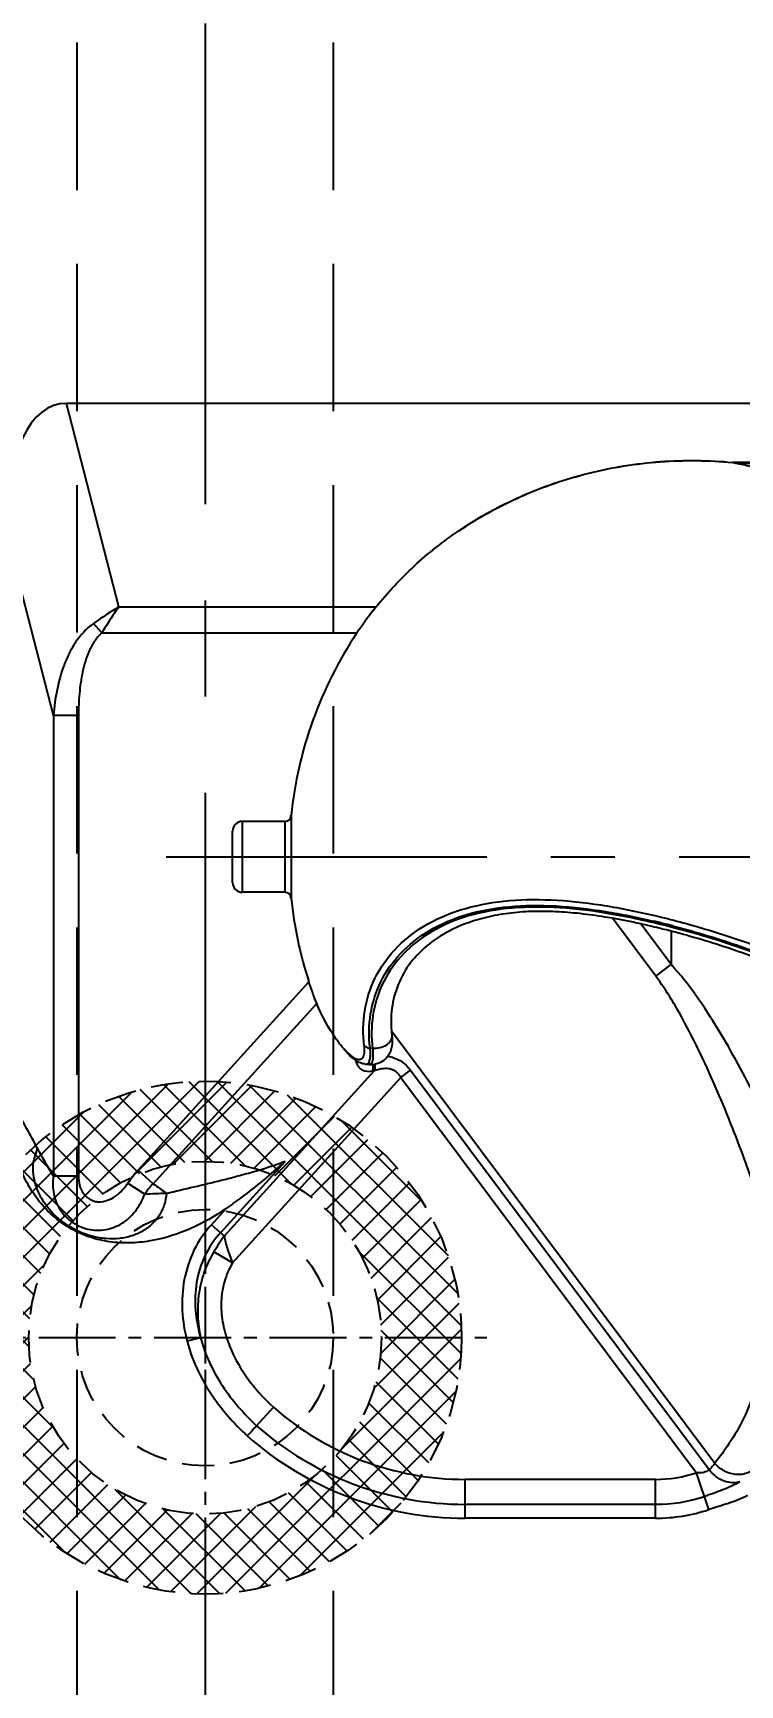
# Model space of a CAD drawing. Header units: millimetres. Extents: x 23075 to 24509, y -21593 to -20579.
# Drawn here: x 24151.7 to 24173.8, y -20982.7 to -20931.2 of the extents above; entities that cross this region are included whole.
import ezdxf

# ---------------------------------------------------------------- set-up
doc = ezdxf.new("R2010")
doc.units = ezdxf.units.MM
doc.header["$LTSCALE"] = 8
for name, pattern in [('CENTER', [2, 1.25, -0.25, 0.25, -0.25]), ('CENTER2', [1.125, 0.75, -0.125, 0.125, -0.125]), ('HIDDEN', [0.375, 0.25, -0.125]), ('HIDDEN2', [0.1875, 0.125, -0.0625])]:
    doc.linetypes.add(name, pattern=pattern)
doc.layers.get('DEFPOINTS').update_dxf_attribs({"color": 6})
for name, color, linetype in [('Cav-cor', 30, 'Continuous'), ('CL', 1, 'Continuous'), ('SCREW', 52, 'HIDDEN'), ('WT', 4, 'Continuous')]:
    doc.layers.add(name, color=color, linetype=linetype)
doc.layers.add('dim', color=3, linetype='Continuous', lineweight=15)
doc.styles.add('ROMANC', font='RomanC.ttf', dxfattribs={"width": 0.8, "height": 7})
doc.styles.get("Standard").update_dxf_attribs({"font": 'txt.shx', "width": 0.8, "bigfont": 'chineset.shx'})
doc.dimstyles.new('ISO-25', dxfattribs={"dimtxt": 5, "dimasz": 4, "dimexe": 0.3, "dimexo": 0.3, "dimtad": 0, "dimzin": 1, "dimdsep": 46, "dimtxsty": 'Standard', "dimcen": 0, "dimclrd": 3, "dimclre": 3, "dimclrt": 3, "dimazin": 0, "dimtfac": 1, "dimtofl": 0, "dimtmove": 0, "dimatfit": 0, "dimfxl": 0, "dimarcsym": 0})

# ---------------------------------------------------------------- blocks, each defined once
blk = doc.blocks.new('*D27606')
at = {"layer": 'DEFPOINTS', "color": 0}
for p in [(24332.076, -20963.885), (24132.076, -20982.885), (24132.076, -21079.036)]:
    blk.add_point(p, dxfattribs=at)
at = {"layer": 'dim', "color": 3, "lineweight": -2}
for p, q in [((24332.076, -20964.185), (24332.076, -21079.336)), ((24132.076, -20983.185), (24132.076, -21079.336)), ((24136.076, -21079.036), (24222.784, -21079.036)), ((24328.076, -21079.036), (24241.368, -21079.036))]:
    blk.add_line(p, q, dxfattribs=at)
at = {"layer": 'dim', "color": 3}
for points in [[(24136.076, -21078.37), (24136.076, -21079.703), (24132.076, -21079.036)], [(24328.076, -21079.703), (24328.076, -21078.37), (24332.076, -21079.036)]]:
    blk.add_solid(points, dxfattribs=at)
at = {"layer": 'dim', "color": 3, "insert": (24232.076, -21079.036), "char_height": 5, "attachment_point": 5}
blk.add_mtext('200.00', dxfattribs=at)
blk = doc.blocks.new('cb_8')
at = {"linetype": 'HIDDEN'}
blk.add_circle((0, 0), 7, dxfattribs=at)
at = {"layer": 'SCREW', "linetype": 'CENTER2', "ltscale": 5}
for p, q in [((0, -8.5), (0, 8.5)), ((-8.5, 0), (8.5, 0))]:
    blk.add_line(p, q, dxfattribs=at)
at = {"layer": 'SCREW'}
blk.add_lwpolyline([(-1.732, 3), (-3.464, 0), (-1.732, -3), (1.732, -3), (3.464, 0), (1.732, 3)], close=True, dxfattribs=at)
for radius in [6.5, 4]:
    blk.add_circle((0, 0), radius, dxfattribs=at)
at = {"layer": 'dim', "style": 'ROMANC', "width": 0.8}
blk.add_text('M 8', height=4.1865, dxfattribs=at).set_placement((-5.202, -1.858))
blk = doc.blocks.new('20150513.114820')
at = {"layer": 'WT', "linetype": 'Continuous'}
h = blk.add_hatch(dxfattribs=at)
h.set_pattern_fill('ANSI37', color=125, scale=5, angle=270, style=0)
h.set_pattern_definition([(315, (23425.0146, -23957.4168), (0.441941738, 0.441941738), []), (45, (23425.0146, -23957.4168), (-0.441941738, 0.441941738), [])])
h.paths.add_polyline_path([(8, 0), (5.5, 0, 1), (-5.5, 0), (-8, 0, -1)])
h.paths.add_polyline_path([(-8, 0), (-5.5, 0, 0.414214), (0, -5.5, 0.414214), (5.5, 0), (8, 0, -0.414214), (0, -8, -0.414214)])
at = {"layer": 'WT', "color": 125, "linetype": 'CENTER2', "ltscale": 0.4}
for p, q in [((0, 8.788), (0, -8.788)), ((8.788, 0), (-8.788, 0))]:
    blk.add_line(p, q, dxfattribs=at)
at = {"layer": 'WT', "color": 125, "linetype": 'HIDDEN2'}
for radius in [8, 5.5, 4]:
    blk.add_circle((0, 0), radius, dxfattribs=at)

msp = doc.modelspace()

# ---------------------------------------------------------------- linework, layer by layer
at = {"layer": 'Cav-cor', "color": 241}
for p, q in [((24154.39, -20949.088), (24152.758, -20942.738)), ((24184.942, -20942.738), (24152.758, -20942.738)), ((24185.79, -20944.581), (24173.535, -20944.581)), ((24173.536, -20944.585), (24173.535, -20944.581)), ((24173.616, -20944.606), (24185.801, -20944.606)), ((24152.348, -20952.472), (24150.876, -20946.745)), ((24154.39, -20949.088), (24162.411, -20949.088)), ((24162.157, -20949.415), (24162.164, -20949.406)), ((24162.157, -20949.415), (24162.164, -20949.406)), ((24153.853, -20949.901), (24153.593, -20949.608)), ((24153.853, -20949.901), (24161.815, -20949.901)), ((24152.348, -20952.472), (24152.348, -20966.85)), ((24153.128, -20952.472), (24152.348, -20952.472)), ((24153.128, -20952.472), (24153.128, -20966.85)), ((24159.761, -20955.599), (24159.761, -20958.171)), ((24157.936, -20957.689), (24157.936, -20956.081)), ((24159.561, -20955.78), (24158.238, -20955.78)), ((24158.238, -20955.78), (24158.238, -20957.991)), ((24159.561, -20955.78), (24159.561, -20957.991)), ((24159.561, -20957.991), (24158.238, -20957.991)), ((24169.781, -20958.803), (24169.543, -20958.764)), ((24171.132, -20960.61), (24169.781, -20958.803)), ((24171.016, -20959.057), (24170.666, -20958.977)), ((24171.616, -20960.248), (24170.666, -20958.977)), ((24171.616, -20959.205), (24171.616, -20960.248)), ((24171.132, -20960.61), (24171.616, -20960.248)), ((24154.986, -20966.658), (24160.317, -20960.789)), ((24160.338, -20960.852), (24160.317, -20960.789)), ((24155.453, -20967.082), (24160.56, -20961.46)), ((24162.89, -20962.312), (24172.972, -20975.799)), ((24161.785, -20963.241), (24161.772, -20963.233)), ((24162.299, -20962.864), (24162.223, -20962.855)), ((24157.68, -20968.712), (24162.364, -20963.554)), ((24157.931, -20969.556), (24163.187, -20963.769)), ((24163.187, -20963.769), (24163.485, -20963.546)), ((24163.187, -20963.769), (24172.405, -20976.101)), ((24163.485, -20963.546), (24172.797, -20976.004)), ((24151.743, -20966.322), (24151.853, -20965.983)), ((24159.576, -20966.388), (24157.553, -20968.616)), ((24153.128, -20966.85), (24152.348, -20966.85)), ((24154.986, -20966.658), (24155.453, -20967.082)), ((24154.67, -20967.063), (24155.195, -20967.412)), ((24157.724, -20967.864), (24157.272, -20968.361)), ((24157.553, -20968.616), (24157.272, -20968.361)), ((24157.931, -20969.555), (24157.35, -20969.208)), ((24156.936, -20971.889), (24156.517, -20971.998)), ((24158.684, -20974.634), (24159.208, -20974.057)), ((24172.785, -20977.252), (24172.405, -20976.101)), ((24171.125, -20976.307), (24165.185, -20976.307)), ((24165.185, -20977.518), (24165.185, -20976.307)), ((24171.125, -20977.518), (24171.125, -20976.307)), ((24171.125, -20977.086), (24165.185, -20977.086)), ((24171.125, -20977.518), (24165.185, -20977.518))]:
    msp.add_line(p, q, dxfattribs=at)
for centre, radius, start, end in [((24172.12, -20956.792), 12.397, 143.4806, 146.2309), ((24171.151, -20956.091), 11.201, 141.3053, 143.3549), ((24169.286, -20954.715), 8.883, 142.0622, 143.298), ((24174.166, -20958.503), 15.061, 141.3093, 142.1114), ((24172.257, -20956.885), 12.562, 146.2267, 174.1248), ((24159.561, -20955.579), 0.201, 270, 354.1248), ((24158.238, -20956.081), 0.301, 90, 180), ((24158.238, -20957.689), 0.301, 180, 270), ((24159.561, -20958.192), 0.201, 5.8752, 90), ((24172.257, -20956.885), 12.562, 185.8752, 198.1066), ((24166.724, -20976.143), 17.731, 80.7743, 80.956), ((24166.609, -20976.842), 18.44, 80.0264, 80.7705), ((24165.083, -20984.342), 25.971, 75.4313, 76.796), ((24164.77, -20985.688), 27.477, 75.5071, 76.7978), ((24164.803, -20985.508), 27.342, 75.4853, 76.7853), ((24166.854, -20958.865), 6.808, 202.4034, 202.518), ((24165.162, -20959.754), 4.889, 219.561, 220.0392), ((24163.187, -20961.358), 2.335, 220.0661, 221.1386), ((24162.394, -20962.307), 1.115, 231.2881, 235.4298), ((24161.926, -20962.826), 0.386, 247.3963, 248.9524), ((24162.32, -20961.409), 1.958, 262.3839, 262.7135), ((24162.354, -20961.144), 2.225, 262.7256, 263.5572), ((24162.261, -20962.688), 0.679, 265.04, 274.9718), ((24162.264, -20962.732), 0.635, 274.9935, 280.2204), ((24164.113, -20972.203), 8.824, 101.4315, 101.8029), ((24157.532, -20968.97), 3.439, 137.7528, 146.3181), ((24157.237, -20968.744), 2.438, 137.0113, 146.876), ((24257.517, -20826.942), 173.367, 233.93432, 234.10437), ((24128.008, -21007.889), 49.145, 52.8616, 53.047), ((24165.184, -20967.243), 9.063, 228.7381, 270.0052), ((24165.184, -20967.244), 9.842, 228.6656, 270.0054), ((24165.184, -20967.244), 10.274, 228.6181, 270.0052), ((24171.126, -20972.219), 4.088, 269.9942, 288.244), ((24171.126, -20972.219), 4.866, 269.9951, 288.2446), ((24171.126, -20972.219), 5.299, 269.9961, 288.2454)]:
    msp.add_arc(centre, radius, start, end, dxfattribs=at)
msp.add_ellipse((24154.34, -20950.114), major_axis=(1.886, -7.338), ratio=0.395965, start_param=3.040158, end_param=4.13659, dxfattribs=at)
for points, knots in [([(24164.989, -20946.717), (24165.6, -20946.303), (24166.907, -20945.581), (24169.034, -20944.853), (24171.269, -20944.496), (24172.785, -20944.513), (24173.536, -20944.585)], [0, 0, 0, 0, 0.246569, 0.496216, 0.747818, 1, 1, 1, 1]), ([(24164.99, -20946.714), (24165.6, -20946.3), (24166.907, -20945.578), (24169.033, -20944.85), (24171.269, -20944.492), (24172.784, -20944.509), (24173.535, -20944.581)], [0, 0, 0, 0, 0.246546, 0.496174, 0.747773, 1, 1, 1, 1]), ([(24173.616, -20944.606), (24173.608, -20944.605), (24173.592, -20944.601), (24173.571, -20944.597), (24173.557, -20944.593), (24173.547, -20944.591), (24173.541, -20944.588), (24173.536, -20944.586), (24173.536, -20944.585)], [0, 0, 0, 0, 0.305095, 0.596013, 0.731196, 0.853422, 0.949489, 1, 1, 1, 1]), ([(24174.521, -20944.863), (24174.382, -20944.807), (24174.084, -20944.707), (24173.778, -20944.637), (24173.616, -20944.606)], [0, 0, 0, 0, 0.47673, 1, 1, 1, 1]), ([(24162.411, -20949.088), (24162.774, -20948.634), (24163.578, -20947.774), (24164.502, -20947.045), (24164.99, -20946.714)], [0, 0, 0, 0, 0.496623, 1, 1, 1, 1]), ([(24154.39, -20949.088), (24154.323, -20949.128), (24154.051, -20949.292), (24153.787, -20949.469), (24153.593, -20949.608)], [0, 0, 0, 0, 0.247222, 1, 1, 1, 1]), ([(24154.39, -20949.088), (24154.344, -20949.152), (24154.159, -20949.419), (24153.983, -20949.692), (24153.853, -20949.901)], [0, 0, 0, 0, 0.243314, 1, 1, 1, 1]), ([(24153.593, -20949.608), (24153.374, -20949.763), (24153.098, -20950.07), (24152.831, -20950.534), (24152.618, -20951.027), (24152.441, -20951.675), (24152.37, -20952.206), (24152.348, -20952.472)], [0, 0, 0, 0, 0.250078, 0.375382, 0.500546, 0.750368, 1, 1, 1, 1]), ([(24153.853, -20949.901), (24153.768, -20949.977), (24153.621, -20950.155), (24153.459, -20950.458), (24153.34, -20950.779), (24153.226, -20951.222), (24153.146, -20951.788), (24153.128, -20952.244), (24153.128, -20952.472)], [0, 0, 0, 0, 0.124876, 0.249867, 0.374906, 0.499956, 0.749945, 1, 1, 1, 1]), ([(24162.04, -20962.777), (24161.996, -20962.418), (24162.002, -20961.691), (24162.33, -20960.647), (24162.968, -20959.728), (24163.894, -20958.993), (24165.063, -20958.485), (24166.417, -20958.225), (24167.895, -20958.198), (24169.44, -20958.366), (24171.012, -20958.68), (24172.576, -20959.093), (24174.099, -20959.585), (24175.315, -20960.069), (24176.231, -20960.505), (24176.872, -20960.848), (24177.476, -20961.203), (24178.043, -20961.563), (24178.571, -20961.925), (24179.055, -20962.287), (24179.49, -20962.654), (24179.746, -20962.92), (24179.857, -20963.059)], [0, 0, 0, 0, 0.05006, 0.09908, 0.149244, 0.202567, 0.26057, 0.323912, 0.392213, 0.464308, 0.538678, 0.61376, 0.688045, 0.760044, 0.794739, 0.828333, 0.860699, 0.891704, 0.921228, 0.949159, 0.975411, 1, 1, 1, 1]), ([(24162.223, -20962.855), (24162.179, -20962.5), (24162.187, -20961.782), (24162.513, -20960.751), (24163.149, -20959.846), (24164.072, -20959.125), (24165.239, -20958.637), (24166.587, -20958.397), (24168.054, -20958.389), (24169.056, -20958.509), (24169.566, -20958.592)], [0, 0, 0, 0, 0.107459, 0.212708, 0.320488, 0.435231, 0.560314, 0.697105, 0.844579, 1, 1, 1, 1]), ([(24169.511, -20958.632), (24168.996, -20958.55), (24167.985, -20958.434), (24166.507, -20958.456), (24165.157, -20958.719), (24164.352, -20959.083), (24164.001, -20959.307)], [0, 0, 0, 0, 0.276314, 0.537841, 0.779591, 1, 1, 1, 1]), ([(24169.543, -20958.764), (24169.287, -20958.724), (24168.777, -20958.651), (24168.014, -20958.587), (24167.267, -20958.58), (24166.544, -20958.637), (24165.859, -20958.761), (24165.042, -20959.005), (24164.482, -20959.293), (24164.161, -20959.531)], [0, 0, 0, 0, 0.139682, 0.277121, 0.411433, 0.541601, 0.666523, 0.785104, 1, 1, 1, 1]), ([(24169.566, -20958.592), (24169.69, -20958.612), (24170.188, -20958.699), (24170.683, -20958.803), (24171.053, -20958.89)], [0, 0, 0, 0, 0.248261, 1, 1, 1, 1]), ([(24171.046, -20958.938), (24170.942, -20958.914), (24170.53, -20958.819), (24170.115, -20958.736), (24169.803, -20958.681)], [0, 0, 0, 0, 0.251138, 1, 1, 1, 1]), ([(24170.666, -20958.977), (24170.518, -20958.943), (24170.224, -20958.88), (24169.928, -20958.827), (24169.781, -20958.803)], [0, 0, 0, 0, 0.505221, 1, 1, 1, 1]), ([(24178.15, -20962.165), (24177.945, -20962.012), (24177.51, -20961.709), (24176.817, -20961.271), (24176.065, -20960.844), (24175.254, -20960.447), (24174.392, -20960.085), (24173.183, -20959.646), (24172.248, -20959.37), (24171.616, -20959.205)], [0, 0, 0, 0, 0.106682, 0.220268, 0.34027, 0.465785, 0.595577, 0.728495, 1, 1, 1, 1]), ([(24179.741, -20963.128), (24179.646, -20963.02), (24179.434, -20962.813), (24179.081, -20962.524), (24178.694, -20962.24), (24178.129, -20961.853), (24177.525, -20961.475), (24176.886, -20961.105), (24176.377, -20960.828), (24175.845, -20960.56), (24175.29, -20960.308), (24174.716, -20960.07), (24173.922, -20959.769), (24172.901, -20959.43), (24172.068, -20959.195), (24171.647, -20959.086)], [0, 0, 0, 0, 0.047168, 0.097058, 0.149629, 0.204724, 0.321765, 0.383381, 0.446845, 0.51201, 0.578749, 0.646866, 0.716133, 0.857165, 1, 1, 1, 1]), ([(24171.655, -20959.039), (24172.289, -20959.203), (24173.227, -20959.478), (24174.443, -20959.908), (24175.315, -20960.262), (24176.142, -20960.647), (24176.917, -20961.062), (24177.639, -20961.489), (24178.099, -20961.783), (24178.319, -20961.931)], [0, 0, 0, 0, 0.268908, 0.400981, 0.530094, 0.655309, 0.775803, 0.890928, 1, 1, 1, 1]), ([(24164.001, -20959.307), (24163.695, -20959.503), (24163.144, -20959.961), (24162.559, -20960.841), (24162.261, -20961.833), (24162.257, -20962.523), (24162.299, -20962.864)], [0, 0, 0, 0, 0.262097, 0.509529, 0.752081, 1, 1, 1, 1]), ([(24164.161, -20959.531), (24163.935, -20959.699), (24163.533, -20960.075), (24163.108, -20960.762), (24162.882, -20961.521), (24162.867, -20962.047), (24162.89, -20962.312)], [0, 0, 0, 0, 0.264732, 0.510799, 0.750797, 1, 1, 1, 1]), ([(24176.346, -20968.926), (24176.028, -20968.173), (24175.534, -20967.046), (24174.836, -20965.559), (24174.287, -20964.448), (24173.707, -20963.348), (24173.092, -20962.263), (24172.413, -20961.214), (24171.898, -20960.556), (24171.616, -20960.248)], [0, 0, 0, 0, 0.247331, 0.371877, 0.496869, 0.622234, 0.747907, 0.873849, 1, 1, 1, 1]), ([(24175.028, -20969.717), (24174.792, -20968.931), (24174.289, -20967.361), (24173.575, -20965.425), (24172.933, -20963.895), (24172.409, -20962.762), (24171.926, -20961.837), (24171.494, -20961.122), (24171.257, -20960.777), (24171.132, -20960.61)], [0, 0, 0, 0, 0.247658, 0.497179, 0.622474, 0.748055, 0.873899, 0.936927, 1, 1, 1, 1]), ([(24160.56, -20961.46), (24160.522, -20961.367), (24160.445, -20961.165), (24160.374, -20960.961), (24160.338, -20960.852)], [0, 0, 0, 0, 0.466427, 1, 1, 1, 1]), ([(24161.393, -20962.867), (24161.311, -20962.768), (24160.982, -20962.336), (24160.723, -20961.853), (24160.565, -20961.472)], [0, 0, 0, 0, 0.238462, 1, 1, 1, 1]), ([(24162.89, -20962.312), (24162.891, -20962.323), (24162.895, -20962.37), (24162.9, -20962.416), (24162.905, -20962.452)], [0, 0, 0, 0, 0.232842, 1, 1, 1, 1]), ([(24161.967, -20963.176), (24162.008, -20963.144), (24162.044, -20963.049), (24162.053, -20962.912), (24162.046, -20962.825), (24162.04, -20962.777)], [0, 0, 0, 0, 0.376992, 0.654443, 1, 1, 1, 1]), ([(24162.04, -20962.777), (24162.051, -20962.788), (24162.104, -20962.83), (24162.172, -20962.85), (24162.223, -20962.855)], [0, 0, 0, 0, 0.231855, 1, 1, 1, 1]), ([(24162.905, -20962.452), (24162.906, -20962.48), (24162.901, -20962.539), (24162.866, -20962.622), (24162.807, -20962.699), (24162.699, -20962.788), (24162.526, -20962.86), (24162.374, -20962.871), (24162.299, -20962.864)], [0, 0, 0, 0, 0.103169, 0.211547, 0.327693, 0.452504, 0.721729, 1, 1, 1, 1]), ([(24162.905, -20962.452), (24162.918, -20962.564), (24162.92, -20962.738), (24162.862, -20962.958), (24162.807, -20963.06), (24162.774, -20963.106)], [0, 0, 0, 0, 0.498118, 0.749379, 1, 1, 1, 1]), ([(24161.696, -20963.177), (24161.645, -20963.136), (24161.549, -20963.046), (24161.462, -20962.949), (24161.419, -20962.899)], [0, 0, 0, 0, 0.498819, 1, 1, 1, 1]), ([(24161.428, -20962.895), (24161.485, -20962.959), (24161.57, -20963.047), (24161.691, -20963.138), (24161.749, -20963.17), (24161.778, -20963.182)], [0, 0, 0, 0, 0.565351, 0.79939, 1, 1, 1, 1]), ([(24161.761, -20963.225), (24161.763, -20963.226), (24161.767, -20963.228), (24161.768, -20963.233), (24161.768, -20963.236)], [0, 0, 0, 0, 0.475183, 1, 1, 1, 1]), ([(24161.768, -20963.236), (24161.771, -20963.248), (24161.784, -20963.294), (24161.801, -20963.339), (24161.818, -20963.371)], [0, 0, 0, 0, 0.255941, 1, 1, 1, 1]), ([(24161.968, -20963.329), (24161.952, -20963.324), (24161.888, -20963.301), (24161.828, -20963.269), (24161.785, -20963.241)], [0, 0, 0, 0, 0.247065, 1, 1, 1, 1]), ([(24161.787, -20963.186), (24161.819, -20963.198), (24161.867, -20963.21), (24161.93, -20963.199), (24161.955, -20963.185), (24161.967, -20963.176)], [0, 0, 0, 0, 0.536832, 0.770292, 1, 1, 1, 1]), ([(24162.061, -20963.35), (24162.053, -20963.349), (24162.021, -20963.344), (24161.99, -20963.336), (24161.968, -20963.329)], [0, 0, 0, 0, 0.255992, 1, 1, 1, 1]), ([(24162.202, -20963.365), (24162.194, -20963.364), (24162.161, -20963.361), (24162.128, -20963.358), (24162.104, -20963.355)], [0, 0, 0, 0, 0.259682, 1, 1, 1, 1]), ([(24162.14, -20963.339), (24162.162, -20963.327), (24162.19, -20963.294), (24162.212, -20963.238), (24162.232, -20963.157), (24162.238, -20963.027), (24162.23, -20962.917), (24162.223, -20962.855)], [0, 0, 0, 0, 0.146822, 0.24046, 0.351885, 0.634625, 1, 1, 1, 1]), ([(24162.299, -20962.864), (24162.307, -20962.935), (24162.315, -20963.035), (24162.311, -20963.159), (24162.302, -20963.231), (24162.286, -20963.287), (24162.265, -20963.329), (24162.236, -20963.357), (24162.213, -20963.364), (24162.202, -20963.365)], [0, 0, 0, 0, 0.394355, 0.551936, 0.682782, 0.788255, 0.871605, 0.938857, 1, 1, 1, 1]), ([(24162.308, -20963.566), (24162.312, -20963.55), (24162.323, -20963.484), (24162.323, -20963.416), (24162.32, -20963.365)], [0, 0, 0, 0, 0.237181, 1, 1, 1, 1]), ([(24162.364, -20963.554), (24162.368, -20963.539), (24162.379, -20963.474), (24162.38, -20963.407), (24162.377, -20963.357)], [0, 0, 0, 0, 0.237529, 1, 1, 1, 1]), ([(24162.774, -20963.106), (24162.728, -20963.171), (24162.609, -20963.284), (24162.456, -20963.343), (24162.377, -20963.357)], [0, 0, 0, 0, 0.497598, 1, 1, 1, 1]), ([(24162.774, -20963.106), (24162.84, -20963.116), (24162.974, -20963.149), (24163.233, -20963.272), (24163.396, -20963.427), (24163.485, -20963.546)], [0, 0, 0, 0, 0.234685, 0.479253, 1, 1, 1, 1]), ([(24161.818, -20963.371), (24161.823, -20963.38), (24161.844, -20963.415), (24161.871, -20963.447), (24161.893, -20963.468)], [0, 0, 0, 0, 0.253414, 1, 1, 1, 1]), ([(24161.893, -20963.468), (24161.917, -20963.491), (24161.973, -20963.533), (24162.113, -20963.586), (24162.231, -20963.582), (24162.308, -20963.566)], [0, 0, 0, 0, 0.229191, 0.467392, 1, 1, 1, 1]), ([(24162.364, -20963.554), (24162.434, -20963.527), (24162.579, -20963.483), (24162.772, -20963.473), (24162.922, -20963.517), (24163.026, -20963.579), (24163.116, -20963.665), (24163.165, -20963.733), (24163.187, -20963.769)], [0, 0, 0, 0, 0.239629, 0.481023, 0.605289, 0.733561, 0.865731, 1, 1, 1, 1]), ([(24157.724, -20967.864), (24157.378, -20968.101), (24156.647, -20968.518), (24155.641, -20968.844), (24154.807, -20968.943), (24154.176, -20968.922), (24153.558, -20968.795), (24152.973, -20968.554), (24152.445, -20968.206), (24151.993, -20967.766), (24151.622, -20967.255), (24151.237, -20966.508), (24150.944, -20965.493), (24150.876, -20964.654), (24150.876, -20964.235)], [0, 0, 0, 0, 0.124995, 0.249887, 0.312432, 0.374964, 0.437485, 0.499996, 0.562507, 0.625026, 0.687558, 0.750102, 0.875, 1, 1, 1, 1]), ([(24151.853, -20965.983), (24151.773, -20965.835), (24151.455, -20965.248), (24151.124, -20964.668), (24150.876, -20964.235)], [0, 0, 0, 0, 0.252386, 1, 1, 1, 1]), ([(24155.869, -20967.384), (24155.862, -20967.504), (24155.819, -20967.741), (24155.668, -20968.069), (24155.439, -20968.35), (24155.142, -20968.571), (24154.791, -20968.724), (24154.4, -20968.804), (24153.985, -20968.807), (24153.42, -20968.711), (24152.75, -20968.412), (24152.211, -20967.918), (24151.912, -20967.444), (24151.766, -20967.072), (24151.704, -20966.693), (24151.72, -20966.442), (24151.743, -20966.322)], [0, 0, 0, 0, 0.056824, 0.112695, 0.168824, 0.226365, 0.286171, 0.348659, 0.413787, 0.481112, 0.618724, 0.754498, 0.819763, 0.882403, 0.942352, 1, 1, 1, 1]), ([(24152.348, -20966.85), (24152.262, -20966.71), (24152.093, -20966.423), (24151.932, -20966.132), (24151.853, -20965.983)], [0, 0, 0, 0, 0.494358, 1, 1, 1, 1]), ([(24157.724, -20967.864), (24157.887, -20967.753), (24158.53, -20967.293), (24159.138, -20966.785), (24159.576, -20966.388)], [0, 0, 0, 0, 0.250746, 1, 1, 1, 1]), ([(24159.576, -20966.388), (24159.552, -20966.396), (24159.514, -20966.407), (24159.464, -20966.427), (24159.428, -20966.444), (24159.391, -20966.461), (24159.342, -20966.478), (24159.304, -20966.486), (24159.28, -20966.493)], [0, 0, 0, 0, 0.24824, 0.375502, 0.505524, 0.634353, 0.758349, 1, 1, 1, 1]), ([(24152.348, -20966.85), (24152.334, -20966.94), (24152.32, -20967.123), (24152.349, -20967.398), (24152.428, -20967.664), (24152.603, -20967.994), (24152.944, -20968.333), (24153.392, -20968.513), (24153.767, -20968.543), (24154.046, -20968.509), (24154.309, -20968.421), (24154.629, -20968.241), (24154.957, -20967.911), (24155.128, -20967.583), (24155.195, -20967.412)], [0, 0, 0, 0, 0.061839, 0.123724, 0.185884, 0.248568, 0.375042, 0.50242, 0.565922, 0.628774, 0.690984, 0.752747, 0.87567, 1, 1, 1, 1]), ([(24153.128, -20966.85), (24153.128, -20966.944), (24153.149, -20967.132), (24153.245, -20967.352), (24153.37, -20967.494), (24153.485, -20967.578), (24153.617, -20967.631), (24153.804, -20967.658), (24154.041, -20967.615), (24154.29, -20967.479), (24154.502, -20967.29), (24154.618, -20967.141), (24154.67, -20967.063)], [0, 0, 0, 0, 0.125021, 0.249758, 0.312338, 0.374898, 0.437454, 0.500023, 0.624676, 0.749655, 0.874793, 1, 1, 1, 1]), ([(24155.87, -20967.384), (24156.156, -20967.315), (24156.727, -20967.182), (24157.439, -20967.014), (24158.004, -20966.868), (24158.572, -20966.711), (24158.998, -20966.587), (24159.28, -20966.493)], [0, 0, 0, 0, 0.250761, 0.498586, 0.622686, 0.747428, 1, 1, 1, 1]), ([(24155.195, -20967.412), (24155.307, -20967.4), (24155.532, -20967.388), (24155.758, -20967.38), (24155.87, -20967.384)], [0, 0, 0, 0, 0.502238, 1, 1, 1, 1]), ([(24157.272, -20968.361), (24157.056, -20968.6), (24156.689, -20969.141), (24156.389, -20970.071), (24156.331, -20971.045), (24156.436, -20971.686), (24156.517, -20971.998)], [0, 0, 0, 0, 0.249784, 0.499714, 0.749816, 1, 1, 1, 1]), ([(24157.553, -20968.616), (24157.357, -20968.829), (24157.029, -20969.318), (24156.775, -20970.16), (24156.747, -20971.037), (24156.856, -20971.611), (24156.936, -20971.889)], [0, 0, 0, 0, 0.249808, 0.499763, 0.749864, 1, 1, 1, 1]), ([(24157.679, -20968.712), (24157.62, -20968.791), (24157.508, -20968.955), (24157.402, -20969.123), (24157.35, -20969.208)], [0, 0, 0, 0, 0.499086, 1, 1, 1, 1]), ([(24157.68, -20968.712), (24157.686, -20968.776), (24157.714, -20968.91), (24157.772, -20969.116), (24157.846, -20969.334), (24157.902, -20969.481), (24157.931, -20969.555)], [0, 0, 0, 0, 0.2203, 0.464869, 0.727601, 1, 1, 1, 1]), ([(24157.35, -20969.208), (24157.229, -20969.405), (24157.029, -20969.827), (24156.864, -20970.505), (24156.83, -20971.202), (24156.888, -20971.663), (24156.936, -20971.889)], [0, 0, 0, 0, 0.250261, 0.500371, 0.750294, 1, 1, 1, 1]), ([(24157.931, -20969.556), (24157.823, -20969.736), (24157.655, -20970.128), (24157.56, -20970.757), (24157.604, -20971.391), (24157.821, -20972.207), (24158.332, -20973.143), (24158.901, -20973.768), (24159.207, -20974.056)], [0, 0, 0, 0, 0.12499, 0.250031, 0.375134, 0.500274, 0.749981, 1, 1, 1, 1]), ([(24156.517, -20971.998), (24156.591, -20972.284), (24156.793, -20972.843), (24157.227, -20973.619), (24157.765, -20974.326), (24158.177, -20974.751), (24158.392, -20974.953)], [0, 0, 0, 0, 0.249966, 0.499943, 0.749951, 1, 1, 1, 1]), ([(24156.936, -20971.889), (24157.005, -20972.155), (24157.194, -20972.674), (24157.599, -20973.395), (24158.101, -20974.051), (24158.484, -20974.446), (24158.684, -20974.634)], [0, 0, 0, 0, 0.249957, 0.499933, 0.749946, 1, 1, 1, 1]), ([(24174.43, -20972.084), (24174.427, -20972.517), (24174.314, -20973.321), (24173.923, -20974.363), (24173.46, -20975.164), (24173.128, -20975.607), (24172.972, -20975.799)], [0, 0, 0, 0, 0.319773, 0.591414, 0.817085, 1, 1, 1, 1]), ([(24158.684, -20974.634), (24158.667, -20974.653), (24158.569, -20974.76), (24158.472, -20974.867), (24158.393, -20974.954)], [0, 0, 0, 0, 0.183741, 1, 1, 1, 1]), ([(24172.797, -20976.004), (24172.753, -20976.047), (24172.621, -20976.11), (24172.48, -20976.11), (24172.405, -20976.101)], [0, 0, 0, 0, 0.452406, 1, 1, 1, 1]), ([(24172.972, -20975.799), (24172.952, -20975.835), (24172.899, -20975.908), (24172.834, -20975.971), (24172.797, -20976.004)], [0, 0, 0, 0, 0.447408, 1, 1, 1, 1]), ([(24173.759, -20976.381), (24173.684, -20976.409), (24173.511, -20976.431), (24173.25, -20976.368), (24173, -20976.223), (24172.859, -20976.083), (24172.797, -20976.004)], [0, 0, 0, 0, 0.219282, 0.461276, 0.724684, 1, 1, 1, 1]), ([(24174.194, -20976.003), (24174.107, -20976.067), (24173.952, -20976.136), (24173.732, -20976.162), (24173.503, -20976.146), (24173.226, -20976.044), (24173.045, -20975.89), (24172.972, -20975.799)], [0, 0, 0, 0, 0.238921, 0.362061, 0.487456, 0.742446, 1, 1, 1, 1]), ([(24173.759, -20976.381), (24173.674, -20976.432), (24173.496, -20976.522), (24173.126, -20976.677), (24172.841, -20976.778), (24172.649, -20976.841)], [0, 0, 0, 0, 0.247429, 0.49621, 1, 1, 1, 1]), ([(24173.995, -20976.813), (24173.901, -20976.865), (24173.705, -20976.955), (24173.4, -20977.06), (24173.092, -20977.153), (24172.887, -20977.218), (24172.785, -20977.252)], [0, 0, 0, 0, 0.249919, 0.499921, 0.749961, 1, 1, 1, 1])]:
    msp.add_open_spline(points, degree=3, knots=knots, dxfattribs=at)
at = {"layer": 'CL', "color": 6, "linetype": 'CENTER'}
msp.add_line((24155.861, -20956.885), (24216.292, -20956.885), dxfattribs=at)
at = {"layer": 'WT', "color": 125, "linetype": 'CENTER', "ltscale": 1.5}
msp.add_line((24157.076, -20666.885), (24157.076, -21066.885), dxfattribs=at)
at = {"layer": 'WT', "color": 125, "linetype": 'HIDDEN', "ltscale": 2.3}
for p, q in [((24153.076, -20696.885), (24153.076, -21036.885)), ((24161.076, -20696.885), (24161.076, -21036.885))]:
    msp.add_line(p, q, dxfattribs=at)

# ---------------------------------------------------------------- block references
at = {"layer": 'SCREW'}
msp.add_blockref('cb_8', (24144.076, -20984.885), dxfattribs=at)
at = {"layer": 'WT', "rotation": 90.00000000000001}
msp.add_blockref('20150513.114820', (24157.076, -20971.885), dxfattribs=at)

# ---------------------------------------------------------------- dimensions: what is measured, and where the dimension line sits
at = {"layer": 'dim'}
dim = msp.add_linear_dim(base=(24132.076, -21079.036), p1=(24332.076, -20963.885), p2=(24132.076, -20982.885), angle=180, dimstyle='ISO-25', dxfattribs=at)
dim.commit()
dim.dimension.update_dxf_attribs({"geometry": '*D27606', "text_midpoint": (24232.076, -21079.036)})

doc.saveas('drawing.dxf')
